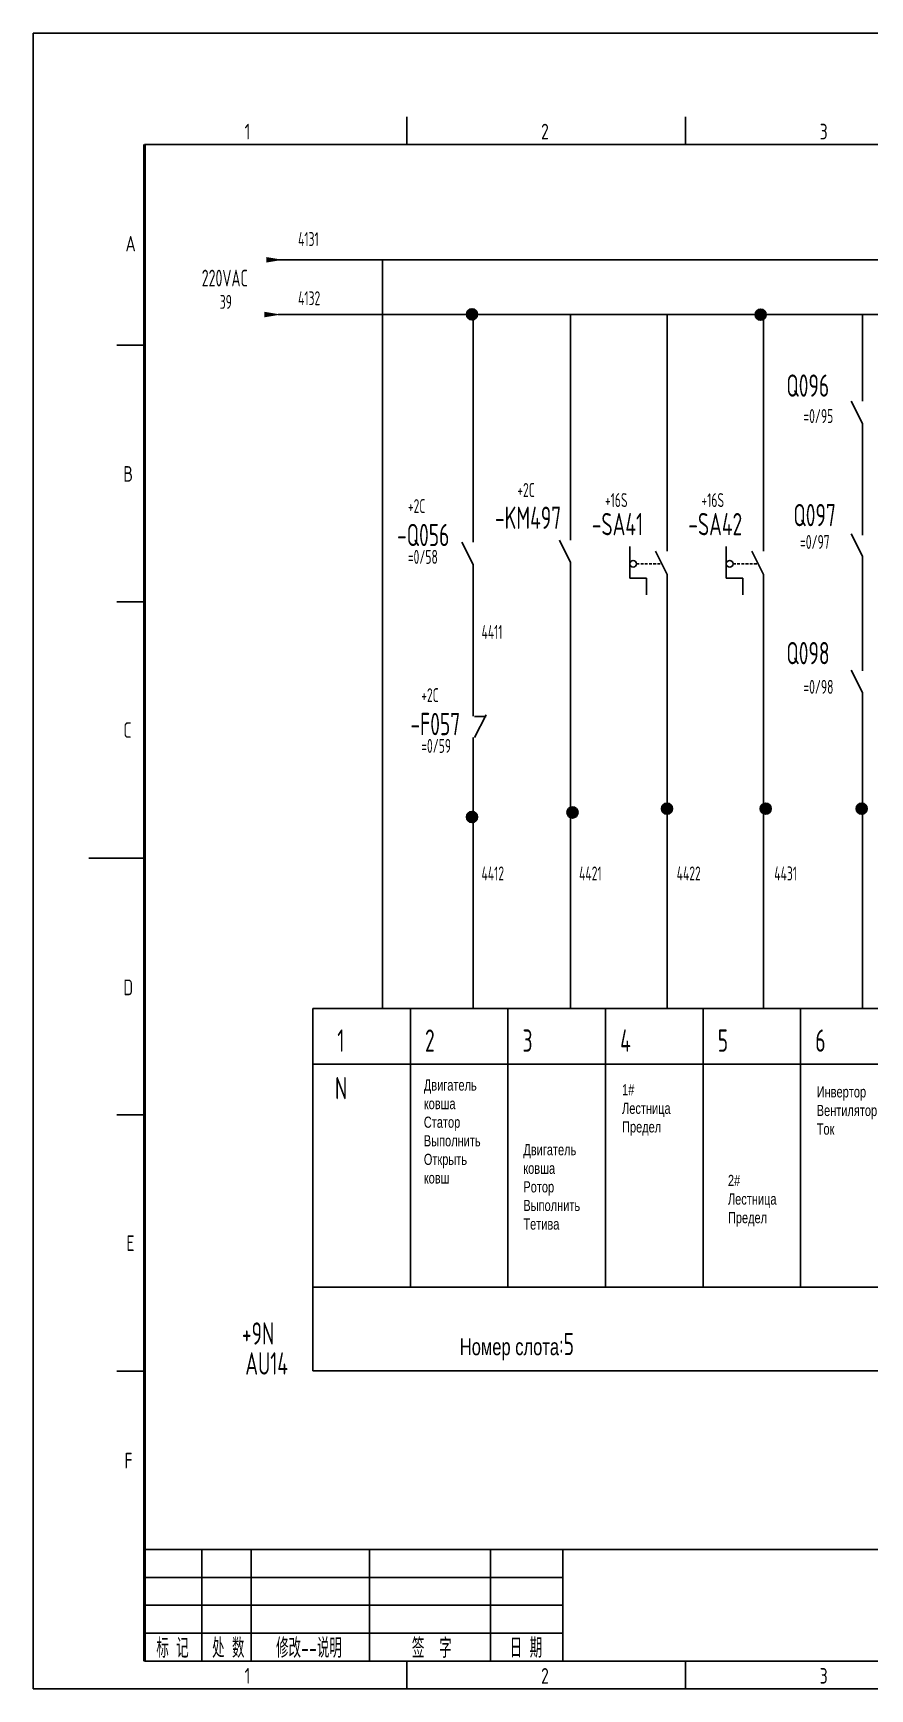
# Model space of a CAD drawing. Extents: x 590 to 9605, y -3741 to 975.
# Drawn here: x 5207.9 to 5357.9, y -1511.8 to -1214.8 of the extents above; entities that cross this region are included whole.
import ezdxf
from ezdxf.enums import TextEntityAlignment as Align

# ---------------------------------------------------------------- set-up
doc = ezdxf.new("R2010")
doc.units = 0
doc.header["$LTSCALE"] = 2
doc.header["$MEASUREMENT"] = 0
for name, pattern in [('DASHED2', [0.375, 0.25, -0.125]), ('DIVIDE', [1.25, 0.5, -0.25, 0, -0.25, 0, -0.25]), ('HIDDEN', [0.375, 0.25, -0.125])]:
    doc.linetypes.add(name, pattern=pattern)
doc.layers.get('0').update_dxf_attribs({"linetype": 'CONTINUOUS'})
for name, color, linetype in [('01', 7, 'CONTINUOUS'), ('CONTINUOUS', 7, 'CONTINUOUS'), ('DASHED', 2, 'DASHED2'), ('DIVIDE', 1, 'DIVIDE')]:
    doc.layers.add(name, color=color, linetype=linetype)
doc.styles.add('ROMAN', font='ROMANC.shx', dxfattribs={"width": 0.7, "height": 0.7})
doc.styles.get("Standard").update_dxf_attribs({"font": 'isocp.shx', "width": 0.707, "bigfont": 'dfst.shx'})

msp = doc.modelspace()

# ---------------------------------------------------------------- hatches: boundary and pattern name
at = {"linetype": 'HIDDEN'}
h = msp.add_hatch(color=1, dxfattribs=at)
edge = h.paths.add_edge_path()
edge.add_arc((5286.58, -1265.23), 1, 0, 360)
h = msp.add_hatch(color=0, dxfattribs=at)
edge = h.paths.add_edge_path()
edge.add_arc((5338.34, -1265.29), 1, 0, 360)
h = msp.add_hatch(color=0, dxfattribs=at)
edge = h.paths.add_edge_path()
edge.add_arc((5304.6, -1354.57), 1, 0, 360)
h = msp.add_hatch(color=0, dxfattribs=at)
edge = h.paths.add_edge_path()
edge.add_arc((5321.56, -1353.89), 1, 0, 360)
h = msp.add_hatch(color=0, dxfattribs=at)
edge = h.paths.add_edge_path()
edge.add_arc((5339.26, -1353.89), 1, 0, 360)
h = msp.add_hatch(color=0, dxfattribs=at)
edge = h.paths.add_edge_path()
edge.add_arc((5356.47, -1353.89), 1, 0, 360)
h = msp.add_hatch(color=0, dxfattribs=at)
edge = h.paths.add_edge_path()
edge.add_arc((5286.58, -1355.38), 1, 0, 360)

# ---------------------------------------------------------------- linework, layer by layer
at = {"color": 1}
msp.add_line((5287.04, -1341.13), (5289.09, -1337.03), dxfattribs=at)
at = {"layer": '01', "color": 1, "linetype": 'ByBlock', "ltscale": 2}
for p, q in [((5251.84, -1255.44), (5601.77, -1255.44)), ((5251.84, -1265.26), (5601.77, -1265.26)), ((5275.52, -1389.74), (5275.52, -1439.74)), ((5293.02, -1389.74), (5293.02, -1439.74)), ((5310.52, -1389.74), (5310.52, -1439.74)), ((5328.02, -1389.74), (5328.02, -1439.74)), ((5345.52, -1389.74), (5345.52, -1439.74)), ((5258.02, -1399.74), (5590.52, -1399.74)), ((5258.02, -1439.74), (5258.02, -1454.74)), ((5258.02, -1454.74), (5590.52, -1454.74))]:
    msp.add_line(p, q, dxfattribs=at)
at = {"layer": '01', "linetype": 'ByBlock', "ltscale": 2}
for p, q in [((5286.76, -1265.26), (5286.76, -1303.73)), ((5304.26, -1265.26), (5304.26, -1303.73)), ((5321.56, -1265.26), (5321.56, -1303.73)), ((5338.87, -1265.26), (5338.87, -1303.73)), ((5356.59, -1265.26), (5356.59, -1278.82)), ((5356.59, -1285.8), (5356.59, -1304.82)), ((5356.59, -1308.61), (5356.59, -1328.74)), ((5321.56, -1311.89), (5321.56, -1389.84)), ((5338.87, -1311.89), (5338.87, -1389.84)), ((5286.76, -1313.73), (5286.76, -1337.32)), ((5304.26, -1313.73), (5304.26, -1389.84)), ((5356.59, -1333.07), (5356.59, -1389.74)), ((5286.76, -1341.11), (5286.76, -1389.84))]:
    msp.add_line(p, q, dxfattribs=at)
at = {"layer": '01', "color": 1, "linetype": 'ByBlock', "ltscale": 2}
msp.add_lwpolyline([(5258.02, -1389.74), (5590.52, -1389.74), (5590.52, -1439.74), (5258.02, -1439.74)], close=True, dxfattribs=at)
at = {"layer": 'CONTINUOUS', "color": 3}
for p, q in [((5627.87, -1214.78), (5207.87, -1214.78)), ((5207.87, -1214.78), (5207.87, -1511.78)), ((5207.87, -1511.78), (5627.87, -1511.78))]:
    msp.add_line(p, q, dxfattribs=at)
at = {"layer": 'CONTINUOUS', "linetype": 'Continuous'}
for p, q in [((5274.87, -1234.78), (5274.87, -1229.78)), ((5324.87, -1234.78), (5324.87, -1229.78)), ((5222.87, -1270.78), (5227.87, -1270.78)), ((5222.87, -1316.78), (5227.87, -1316.78)), ((5217.87, -1362.78), (5227.87, -1362.78)), ((5222.87, -1408.78), (5227.87, -1408.78)), ((5222.87, -1454.78), (5227.87, -1454.78)), ((5227.87, -1486.78), (5622.87, -1486.78)), ((5238.15, -1506.78), (5238.15, -1486.78)), ((5246.97, -1506.78), (5246.97, -1486.78)), ((5268.21, -1486.78), (5268.21, -1506.78)), ((5289.87, -1486.78), (5289.87, -1506.78)), ((5302.87, -1506.78), (5302.87, -1486.78)), ((5227.87, -1491.78), (5302.87, -1491.78)), ((5227.87, -1496.78), (5302.87, -1496.78)), ((5227.87, -1501.78), (5302.87, -1501.78)), ((5274.87, -1511.78), (5274.87, -1506.78)), ((5324.87, -1511.78), (5324.87, -1506.78))]:
    msp.add_line(p, q, dxfattribs=at)
at = {"layer": 'CONTINUOUS'}
for p, q in [((5227.87, -1234.78), (5622.87, -1234.78)), ((5338.34, -1265.33), (5338.34, -1265.33)), ((5356.59, -1276.82), (5356.59, -1280.82)), ((5356.59, -1284.82), (5354.59, -1280.82)), ((5356.59, -1284.82), (5356.59, -1285.8)), ((5286.76, -1302.07), (5286.76, -1306.07)), ((5304.26, -1301.73), (5304.26, -1305.73)), ((5321.56, -1303.73), (5321.56, -1307.73)), ((5338.87, -1303.73), (5338.87, -1307.73)), ((5321.56, -1304.07), (5321.56, -1307.65)), ((5338.87, -1304.07), (5338.87, -1307.65)), ((5356.59, -1308.61), (5354.59, -1304.61)), ((5314.87, -1306.88), (5314.87, -1312.55)), ((5332.18, -1306.88), (5332.18, -1312.55)), ((5356.59, -1308.61), (5356.59, -1329.14)), ((5314.87, -1312.55), (5317.87, -1312.55)), ((5317.87, -1312.55), (5317.87, -1315.55)), ((5332.18, -1312.55), (5335.18, -1312.55)), ((5335.18, -1312.55), (5335.18, -1315.55)), ((5356.59, -1333.07), (5354.59, -1329.07)), ((5321.56, -1353.94), (5321.56, -1353.94)), ((5339.26, -1353.94), (5339.26, -1353.94)), ((5356.47, -1353.94), (5356.47, -1353.94)), ((5286.58, -1355.42), (5286.58, -1355.42)), ((5304.6, -1354.61), (5304.6, -1354.61)), ((5227.87, -1506.78), (5622.87, -1506.78))]:
    msp.add_line(p, q, dxfattribs=at)
at = {"layer": 'CONTINUOUS', "lineweight": 50}
msp.add_line((5227.87, -1234.78), (5227.87, -1506.78), dxfattribs=at)
at = {"layer": 'CONTINUOUS', "color": 0, "linetype": 'Continuous', "ltscale": 2}
msp.add_line((5270.55, -1255.44), (5270.55, -1389.74), dxfattribs=at)
at = {"layer": 'CONTINUOUS', "color": 1}
msp.add_line((5286.58, -1265.28), (5286.58, -1265.28), dxfattribs=at)
at = {"layer": 'CONTINUOUS', "color": 7}
for p, q in [((5286.76, -1310.07), (5284.76, -1306.07)), ((5304.26, -1309.73), (5302.26, -1305.73)), ((5304.26, -1309.73), (5304.26, -1313.73)), ((5321.56, -1311.89), (5319.48, -1307.73)), ((5338.87, -1311.89), (5336.79, -1307.73)), ((5286.76, -1310.07), (5286.76, -1314.07))]:
    msp.add_line(p, q, dxfattribs=at)
at = {"layer": 'CONTINUOUS', "color": 1, "ltscale": 2}
msp.add_line((5287.04, -1337.34), (5289.1, -1337.34), dxfattribs=at)
at = {"layer": 'CONTINUOUS', "color": 1}
msp.add_circle((5286.58, -1265.23), 1, dxfattribs=at)
at = {"layer": 'CONTINUOUS'}
for centre, radius in [((5338.34, -1265.29), 1), ((5315.48, -1309.96), 0.6), ((5332.79, -1309.96), 0.6), ((5304.6, -1354.57), 1), ((5321.56, -1353.89), 1), ((5339.26, -1353.89), 1), ((5356.47, -1353.89), 1), ((5286.58, -1355.38), 1)]:
    msp.add_circle(centre, radius, dxfattribs=at)
at = {"layer": 'DASHED'}
for p, q in [((5314.87, -1310), (5314.88, -1310)), ((5316.08, -1310), (5320.61, -1310)), ((5332.18, -1310), (5332.19, -1310)), ((5333.39, -1310), (5337.92, -1310))]:
    msp.add_line(p, q, dxfattribs=at)
at = {"layer": 'DIVIDE', "color": 1}
for points in [[(5249.68, -1254.94), (5249.68, -1255.94), (5252.68, -1255.44)], [(5249.32, -1264.76), (5249.32, -1265.76), (5252.32, -1265.26)]]:
    msp.add_solid(points, dxfattribs=at)

# ---------------------------------------------------------------- texts
at = {"layer": 'CONTINUOUS', "linetype": 'Continuous', "style": 'ROMAN', "width": 0.7}
for s, p in [('1', (5245.8, -1233.84)), ('2', (5298.96, -1233.84)), ('3', (5348.93, -1233.84)), ('A', (5224.44, -1253.93)), ('B', (5224.05, -1295.24)), ('C', (5224.05, -1341.19)), ('D', (5224.05, -1387.35)), ('E', (5224.6, -1433.24)), ('F', (5224.25, -1472.24)), ('1', (5245.8, -1510.84)), ('2', (5298.96, -1510.84)), ('3', (5348.93, -1510.84))]:
    msp.add_text(s, height=2.8, dxfattribs=at).set_placement(p)
at = {"layer": 'CONTINUOUS', "color": 1}
for s, height, width, p in [('4131', 2.5, 0.67, (5255.39, -1252.97)), ('220VAC', 3, 0.67, (5238.11, -1260.22)), ('4132', 2.5, 0.67, (5255.39, -1263.58)), ('2', 4, 0.707, (5278.15, -1397.49)), ('3', 4, 0.707, (5295.65, -1397.49)), ('4', 4, 0.707, (5313.15, -1397.49)), ('5', 4, 0.707, (5330.65, -1397.49)), ('6', 4, 0.707, (5348.15, -1397.49)), ('+9N', 4, 0.707, (5245.32, -1450.03))]:
    msp.add_text(s, height=height, dxfattribs=dict(at, width=width)).set_placement(p)
at = {"layer": 'CONTINUOUS', "color": 7, "width": 0.67}
for s, p in [('39', (5241.35, -1264.24)), ('=0/95', (5346.02, -1284.72)), ('+2C', (5294.71, -1297.98)), ('+16S', (5310.42, -1299.79)), ('+16S', (5327.73, -1299.79)), ('+2C', (5275.08, -1300.87)), ('=0/97', (5345.42, -1307.3)), ('=0/58', (5275.08, -1309.98)), ('4411', (5288.29, -1323.45)), ('+2C', (5277.48, -1334.78)), ('=0/98', (5346.02, -1333.29)), ('=0/59', (5277.48, -1343.88)), ('4412', (5288.29, -1366.76)), ('4421', (5305.79, -1366.76)), ('4422', (5323.29, -1366.76)), ('4431', (5340.79, -1366.76))]:
    msp.add_text(s, height=2.5, dxfattribs=at).set_placement(p)
at = {"layer": 'CONTINUOUS', "color": 0, "width": 0.707}
for s, p in [('Q096', (5342.96, -1280)), ('-KM497', (5290.7, -1303.71)), ('-SA41', (5308.06, -1304.85)), ('-SA42', (5325.37, -1304.85)), ('Q097', (5344.22, -1303.23)), ('-Q056', (5273.14, -1306.8)), ('Q098', (5342.96, -1327.99)), ('-F057', (5275.54, -1340.71)), ('AU14', (5245.92, -1455.41))]:
    msp.add_text(s, height=4, dxfattribs=at).set_placement(p)
at = {"layer": 'CONTINUOUS', "color": 0, "linetype": 'Continuous', "ltscale": 2, "width": 0.707}
for s, p in [('1', (5262.42, -1397.49)), ('N', (5262, -1406.03))]:
    msp.add_text(s, height=4, dxfattribs=at).set_placement(p)
at = {"layer": 'CONTINUOUS', "width": 0.67}
for s, p in [('标 记', (5232.87, -1504.28)), ('处 数', (5242.87, -1504.28)), ('修改--说明', (5257.34, -1504.28)), ('签  字', (5279.37, -1504.28)), ('日 期', (5296.25, -1504.28))]:
    msp.add_text(s, height=3.5, dxfattribs=at).set_placement(p, align=Align.MIDDLE)
at = {"layer": 'CONTINUOUS', "linetype": 'DASHED2', "ltscale": 2, "char_height": 2, "width": 10.5166, "attachment_point": 1}
for s, insert in [('{\\fArial|b0|i0|c204|p34;Двигатель ковша Статор Выполнить Открыть ковш}', (5277.94, -1402.46)), ('{\\fArial|b0|i0|c0|p34;1# \\fArial|b0|i0|c204|p34;Лестница\\fArial|b0|i0|c0|p34;\\P\\fArial|b0|i0|c204|p34;Предел }', (5313.49, -1403.3)), ('{\\fArial|b0|i0|c204|p34;Инвертор\\fArial|b0|i0|c0|p34;\\P\\fArial|b0|i0|c204|p34;Вентилятор Ток }', (5348.4, -1403.69)), ('{\\fArial|b0|i0|c204|p34;Двигатель ковша Ротор Выполнить Тетива}', (5295.79, -1414.06)), ('{\\fArial|b0|i0|c0|p34;2# \\fArial|b0|i0|c204|p34;Лестница\\fArial|b0|i0|c0|p34;\\P\\fArial|b0|i0|c204|p34;Предел }', (5332.48, -1419.58))]:
    msp.add_mtext(s, dxfattribs=dict(at, insert=insert))
at = {"layer": 'CONTINUOUS', "color": 0, "insert": (5284.39, -1450.37), "char_height": 4, "width": 130, "attachment_point": 4}
msp.add_mtext('{\\fArial|b0|i0|c204|p34;\\H0.75x;\\C256;Номер слота}:5', dxfattribs=at)

doc.saveas('drawing.dxf')
